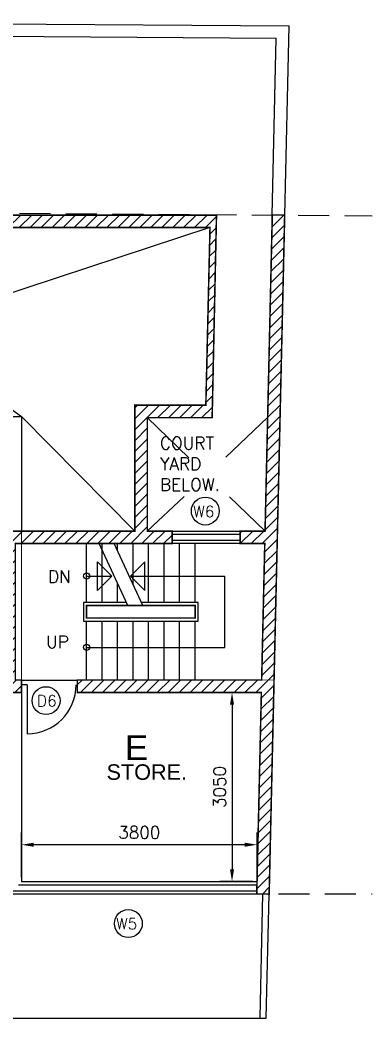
# Model space of a CAD drawing. Header units: inches. Extents: x 35686 to 107884, y -6679 to 46392.
# Drawn here: x 66360 to 72040, y -5087 to 11005 of the extents above; entities that cross this region are included whole.
import ezdxf

# ---------------------------------------------------------------- set-up
doc = ezdxf.new("R2010")
doc.units = ezdxf.units.IN
doc.header["$LTSCALE"] = 500
doc.header["$MEASUREMENT"] = 0
doc.linetypes.add('DASHEDX2', pattern=[1.5, 1, -0.5])
doc.layers.get('DEFPOINTS').update_dxf_attribs({"linetype": 'CONTINUOUS'})
for name, color, linetype in [('BUILDING', 6, 'CONTINUOUS'), ('DETAILS', 7, 'CONTINUOUS'), ('DIMENSIONS', 3, 'CONTINUOUS'), ('GF', 7, 'CONTINUOUS'), ('HATCH', 2, 'CONTINUOUS'), ('NOTES', 7, 'CONTINUOUS')]:
    doc.layers.add(name, color=color, linetype=linetype)
doc.styles.get("Standard").update_dxf_attribs({"font": 'txt.shx'})
doc.styles.add('STYLE1', font='ARIAL.TTF')
doc.dimstyles.get("Standard").update_dxf_attribs({"dimtxt": 0.18, "dimasz": 0.18, "dimexe": 0.18, "dimexo": 0.0625, "dimgap": 0.09, "dimtad": 0, "dimtih": 1, "dimtoh": 1, "dimdec": 4, "dimzin": 0, "dimdsep": 46, "dimtxsty": 'STANDARD', "dimcen": 0.09, "dimclrt": 256, "dimadec": 0, "dimazin": 0, "dimtfac": 1, "dimtdec": 4, "dimtofl": 0, "dimtmove": 0, "dimatfit": 3, "dimfxl": 1, "dimtolj": 1, "dimtzin": 0, "dimarcsym": 0})

# ---------------------------------------------------------------- blocks, each defined once
blk = doc.blocks.new('*D27')
at = {"layer": 'DEFPOINTS', "color": 0, "linetype": 'Continuous'}
for p in [(66385, -2293), (66385, -2887), (70185, -2887)]:
    blk.add_point(p, dxfattribs=at)
at = {"layer": 'DIMENSIONS', "linetype": 'Continuous', "lineweight": -2}
for p, q in [((66385, -2818), (66385, -2095)), ((70185, -2818), (70185, -2095)), ((69987, -2293), (66583, -2293))]:
    blk.add_line(p, q, dxfattribs=at)
at = {"layer": 'DIMENSIONS', "linetype": 'Continuous'}
for points in [[(66583, -2260), (66583, -2326), (66385, -2293)], [(69987, -2260), (69987, -2326), (70185, -2293)]]:
    blk.add_solid(points, dxfattribs=at)
at = {"layer": 'DIMENSIONS', "color": 7, "linetype": 'Continuous', "insert": (68285, -2095), "char_height": 198, "attachment_point": 5}
blk.add_mtext('\\A1;3800', dxfattribs=at)
blk = doc.blocks.new('*D26')
at = {"layer": 'DEFPOINTS', "color": 0, "linetype": 'Continuous'}
for p in [(70254, 163), (69781, -2887), (70185, -2887)]:
    blk.add_point(p, dxfattribs=at)
at = {"layer": 'DIMENSIONS', "linetype": 'Continuous', "lineweight": -2}
for p, q in [((70186, 163), (69583, 163)), ((69781, -35), (69781, -2689)), ((70116, -2887), (69583, -2887))]:
    blk.add_line(p, q, dxfattribs=at)
at = {"layer": 'DIMENSIONS', "linetype": 'Continuous'}
for points in [[(69748, -35), (69814, -35), (69781, 163)], [(69748, -2689), (69814, -2689), (69781, -2887)]]:
    blk.add_solid(points, dxfattribs=at)
at = {"layer": 'DIMENSIONS', "color": 7, "linetype": 'Continuous', "insert": (69583, -1362), "char_height": 198, "attachment_point": 5, "rotation": 90}
blk.add_mtext('\\A1;3050', dxfattribs=at)

msp = doc.modelspace()

# ---------------------------------------------------------------- hatches: boundary and pattern name
at = {"layer": 'HATCH', "linetype": 'Continuous'}
h = msp.add_hatch(dxfattribs=at)
h.set_pattern_fill('ANSI31', color=256, scale=1000, style=0)
h.paths.add_polyline_path([(59143.2, 7659), (59043.2, 7659), (59043.2, 5359), (59143.2, 5359)], flags=17)
h.paths.add_polyline_path([(59143.2, 5259), (59143.2, 5359), (56863.8, 5359), (56860.6, 5259)])
h.paths.add_polyline_path([(56663.7, 5359), (56863.8, 5359), (56936.3, 7659), (58101.9, 7659), (58155, 7859), (56742.5, 7859)])
h.paths.add_polyline_path([(69425.6, 7659), (69358.4, 4792.8), (68214.6, 4792.8), (68214.6, 2762.8), (66384.6, 2762.8), (66384.6, 2562.8), (68814.6, 2562.8), (68814.6, 2762.8), (68414.6, 2762.8), (68414.6, 4592.8), (69460.3, 4592.8), (69530.2, 7859), (58155, 7859), (58101.9, 7659)])
h.paths.add_polyline_path([(56535.9, 1305.8), (56736, 1305.8), (56863.8, 5359), (56663.7, 5359)])
h = msp.add_hatch(dxfattribs=at)
h.set_pattern_fill('ANSI31', color=256, scale=1000, style=0)
h.paths.add_polyline_path([(70309.3, 2562.8), (70258.9, 362.8), (70459, 362.8), (70630.5, 7859), (70430.5, 7860.4), (70355.7, 4592.8), (70313.9, 2762.8), (69913.9, 2762.8), (69913.9, 2562.8)])
h.paths.add_polyline_path([(70254.4, 162.8), (70180, -3087.2), (70380, -3088.3), (70459, 362.8), (67284.6, 362.8), (67284.6, 162.8)])
h = msp.add_hatch(dxfattribs=at)
h.set_pattern_fill('ANSI31', color=256, scale=1000, style=0)
h.paths.add_polyline_path([(66284.6, 362.8), (66284.6, 2562.8), (66384.6, 2562.8), (66384.6, 2762.8), (66184.6, 2762.8), (66184.6, 162.8), (66384.6, 162.8), (66384.6, 362.8)])

# ---------------------------------------------------------------- linework, layer by layer
at = {"layer": 'BUILDING', "linetype": 'DASHEDX2'}
for p, q in [((55101, 7966.8), (72040, 7849.2)), ((55101, -3087.2), (70180, -3087.2)), ((70530, -3087.2), (72040, -3087.2))]:
    msp.add_line(p, q, dxfattribs=at)
at = {"layer": 'BUILDING', "linetype": 'Continuous', "const_width": 15}
msp.add_lwpolyline([(56663.7, 5359), (59143.2, 5359), (59143.2, 5359), (59893.2, 5359), (59893.2, 4609), (66384.6, 4609), (66384.6, 362.8), (70459, 362.8), (70380, -3088.3), (66184.6, -3087.2), (66184.6, 1305.8), (56535.9, 1305.8)], close=True, dxfattribs=at)
at = {"layer": 'DETAILS', "linetype": 'Continuous'}
for p, q in [((56841.8, 11004.8), (70700.3, 10908.6)), ((57035.5, 10803.4), (70495.7, 10710)), ((70630.5, 7859), (70700.3, 10908.6)), ((70430.5, 7859), (70495.7, 10710)), ((69425.6, 7659), (65149.6, 6249.7)), ((64999.3, 5619.1), (66384.6, 4609)), ((69464.6, 4792.8), (69460.3, 4792.8)), ((59843.2, 4609), (66384.6, 4609)), ((66384.6, 4609), (66384.6, 2762.8)), ((66384.6, 4609), (68214.6, 2762.8)), ((68414.6, 4592.8), (69084.3, 3947.5)), ((70355.7, 4592.8), (69679.7, 3955.5)), ((69009.9, 3324), (68414.6, 2762.8)), ((69739.7, 3315.9), (70313.9, 2762.8)), ((68814.6, 2762.8), (69913.9, 2762.8)), ((68814.6, 2712.8), (69913.9, 2712.8)), ((69913.9, 2612.8), (68814.6, 2612.8)), ((67434.6, 1612.8), (67434.6, 2562.8)), ((68099.9, 1562.8), (67638, 2563.9)), ((67684.6, 1612.8), (67684.6, 2562.8)), ((68343.2, 1562.8), (67881.3, 2563.9)), ((67934.6, 2448.6), (67934.6, 2562.8)), ((68184.6, 1906.7), (68184.6, 2562.8)), ((68434.6, 1612.8), (68434.6, 2562.8)), ((68684.6, 1612.8), (68684.6, 2562.8)), ((69913.9, 2562.8), (68814.6, 2562.8)), ((68934.6, 1612.8), (68934.6, 2562.8)), ((69184.6, 1612.8), (69184.6, 2562.8)), ((67608.9, 1806.2), (67608.9, 2269.4)), ((67608.9, 2269.4), (67840.5, 2037.8)), ((68376.6, 2269.4), (68145, 2037.8)), ((68376.6, 1806.2), (68376.6, 2269.4)), ((67434.6, 2037.8), (67840.5, 2037.8)), ((67608.9, 1806.2), (67840.5, 2037.8)), ((68376.6, 1806.2), (68145, 2037.8)), ((68145, 2037.8), (69665.7, 2037.8)), ((69665.7, 887.8), (69665.7, 2037.8)), ((67934.6, 1612.8), (67934.6, 1921.2)), ((68076.9, 1612.8), (67384.6, 1612.8)), ((67384.6, 1612.8), (67384.6, 1312.8)), ((69234.6, 1612.8), (68320.2, 1612.8)), ((69234.6, 1312.8), (69234.6, 1612.8)), ((67384.6, 1312.8), (69234.6, 1312.8)), ((67434.6, 362.8), (67434.6, 1312.8)), ((67684.6, 362.8), (67684.6, 1312.8)), ((67934.6, 362.8), (67934.6, 1312.8)), ((68184.6, 362.8), (68184.6, 1312.8)), ((68434.6, 362.8), (68434.6, 1312.8)), ((68684.6, 362.8), (68684.6, 1312.8)), ((68934.6, 1037.8), (68934.6, 1312.8)), ((69184.6, 362.8), (69184.6, 1312.8)), ((68934.6, 362.8), (68934.6, 1037.8)), ((67434.6, 887.8), (69665.7, 887.8)), ((66384.6, 362.8), (67284.6, 362.8)), ((66477.3, 282.6), (66384.6, 282.6)), ((66384.6, 162.8), (66384.6, -2887.2)), ((66477.3, 282.6), (66477.3, -504.9)), ((66384.6, -2887.2), (70184.6, -2887.2)), ((66234.6, -3037.2), (70181.1, -3037.2)), ((66334.6, -2937.2), (70184.6, -2937.2)), ((66184.6, -3087.2), (70180, -3087.2)), ((70234.3, -5084.9), (70280, -3086)), ((70334.3, -5087.2), (70380, -3088.3)), ((56334.3, -5087.2), (70334.3, -5087.2))]:
    msp.add_line(p, q, dxfattribs=at)
msp.add_lwpolyline([(69530.2, 7859, 25, 25, 0), (56742.5, 7859, 25, 25, 0), (56499.8, 162.8, 25, 25, 0), (56699.9, 162.8, 25, 25, 0), (56936.3, 7659, 25, 25, 0), (69425.6, 7659, 25, 25, 0), (69358.4, 4792.8, 25, 25, 0), (68214.6, 4792.8, 25, 25, 0), (68214.6, 2762.8, 25, 25, 0), (66184.6, 2762.8, 25, 25, 0), (66184.6, 162.8, 25, 25, 0), (66384.6, 162.8, 25, 25, 0), (66384.6, 362.8, 25, 25, 0), (66284.6, 362.8, 25, 25, 0), (66284.6, 2562.8, 25, 25, 0), (68814.6, 2562.8, 25, 25, 0), (68814.6, 2762.8, 25, 25, 0), (68414.6, 2762.8, 25, 25, 0), (68414.6, 4592.8, 25, 25, 0), (69460.3, 4592.8, 25, 25, 0), (69530.4, 7866.6, 0, 0, 0)], format="xyseb", dxfattribs=at)
at = {"layer": 'DETAILS', "linetype": 'Continuous', "const_width": 25}
for points in [[(70355.7, 4592.8), (70313.9, 2762.8), (69913.9, 2762.8), (69913.9, 2562.8), (70309.3, 2562.8), (70258.9, 362.8), (67284.6, 362.8), (67284.6, 162.8), (70254.4, 162.8), (70180, -3087.2), (70380, -3088.3), (70630.5, 7859)], [(70630.5, 7859), (70430.5, 7860.4), (70355.7, 4592.8)]]:
    msp.add_lwpolyline(points, dxfattribs=at)
msp.add_lwpolyline([(69184.6, 1362.8), (69184.6, 1562.8), (67434.6, 1562.8), (67434.6, 1362.8)], close=True, dxfattribs=at)
at = {"layer": 'DETAILS', "linetype": 'Continuous'}
for centre in [(67434.6, 2037.8), (67434.6, 887.8)]:
    msp.add_circle(centre, 50, dxfattribs=at)
msp.add_arc((66477.3, 282.6), 787.5, 270, 0, dxfattribs=at)
at = {"layer": 'GF', "linetype": 'Continuous'}
for centre in [(69350, 3086.5), (66780.7, 30.3), (68108.5, -3563.4)]:
    msp.add_circle(centre, 225, dxfattribs=at)

# ---------------------------------------------------------------- texts
for s, p in [('W6', (69155.9, 2989.7)), ('D6', (66635.5, -62.6)), ('W5 ', (67912.1, -3656.3))]:
    msp.add_text(s, height=180, dxfattribs=at).set_placement(p)
at = {"layer": 'NOTES', "linetype": 'Continuous'}
for s, p in [('DN', (66810.8, 1930.6)), ('UP', (66781.2, 877.7))]:
    msp.add_text(s, height=200, dxfattribs=at).set_placement(p)
at = {"layer": 'NOTES', "linetype": 'Continuous', "style": 'STYLE1'}
for s, height, p in [('E', 400, (68053.4, -929)), ('STORE.', 250, (67756.3, -1246.5))]:
    msp.add_text(s, height=height, dxfattribs=at).set_placement(p)
at = {"layer": 'NOTES', "linetype": 'Continuous', "insert": (68617.3, 3414.3), "char_height": 200, "attachment_point": 7}
msp.add_mtext('COURT \\PYARD \\PBELOW.', dxfattribs=at)

# ---------------------------------------------------------------- dimensions: what is measured, and where the dimension line sits
at = {"layer": 'DIMENSIONS', "linetype": 'Continuous'}
dim = msp.add_linear_dim(base=(69780.7, -2887.2), p1=(70254.4, 162.8), p2=(70184.6, -2887.2), angle=90, dimstyle='STANDARD', override={"dimscale": 1100, "dimtad": 1, "dimtih": 0, "dimtoh": 0, "dimdec": 0, "dimrnd": 5, "dimclrd": 256, "dimclre": 256, "dimclrt": 7, "dimtdec": 0, "dimtmove": 1}, dxfattribs=at)
dim.commit()
dim.dimension.update_dxf_attribs({"geometry": '*D26', "text_midpoint": (69582.7, -1362.2)})
dim = msp.add_linear_dim(base=(66384.6, -2293), p1=(70184.6, -2887.2), p2=(66384.6, -2887.2), dimstyle='STANDARD', override={"dimscale": 1100, "dimtad": 1, "dimtih": 0, "dimtoh": 0, "dimdec": 0, "dimrnd": 5, "dimclrd": 256, "dimclre": 256, "dimclrt": 7, "dimtdec": 0, "dimtmove": 1}, dxfattribs=at)
dim.commit()
dim.dimension.update_dxf_attribs({"geometry": '*D27', "text_midpoint": (68284.6, -2095)})

doc.saveas('drawing.dxf')
